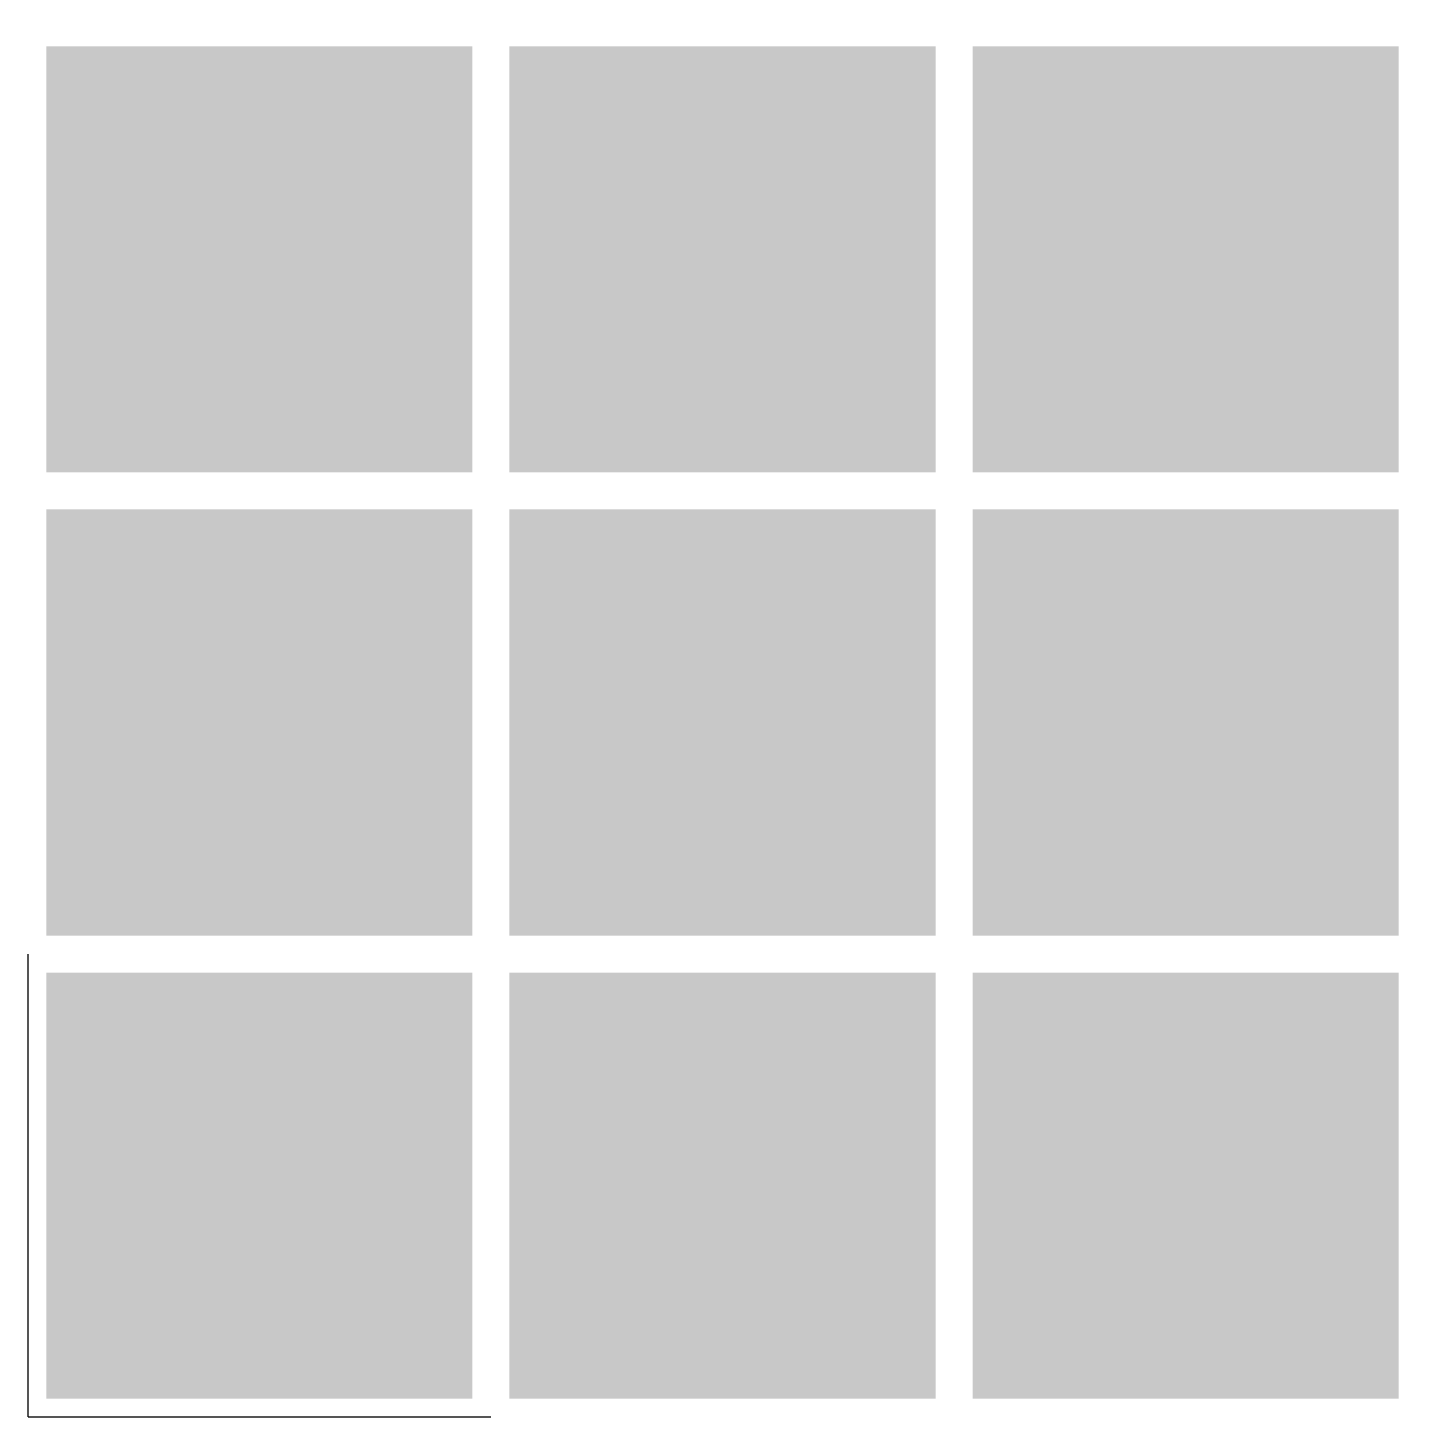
# Model space of a CAD drawing. Header units: millimetres. Extents: x 0 to 15, y 0 to 15.
import ezdxf

# ---------------------------------------------------------------- set-up
doc = ezdxf.new("R2010")
doc.units = ezdxf.units.MM

# ---------------------------------------------------------------- blocks, each defined once
blk = doc.blocks.new('*U2')
at = {"true_color": 0x2776bb, "extrusion": (0, -1, 0)}
blk.add_hatch(color=152, dxfattribs=at).paths.add_polyline_path([(-2.3, -2.3), (2.3, -2.3), (2.3, 2.3), (-2.3, 2.3)])
at = {"true_color": 0xf4ee51, "extrusion": (-1, 0, 0)}
blk.add_hatch(color=41, dxfattribs=at).paths.add_polyline_path([(2.3, 2.3), (-2.3, 2.3), (-2.3, -2.3), (2.3, -2.3)])
blk.add_hatch(color=256).paths.add_polyline_path([(-2.3, -2.3), (2.3, -2.3), (2.3, 2.3), (-2.3, 2.3)])
at = {"true_color": 0xed1f24}
blk.add_hatch(color=240, dxfattribs=at).paths.add_polyline_path([(2.3, -2.3), (2.3, 2.3), (-2.3, 2.3), (-2.3, -2.3)])
at = {"true_color": 0xf8991e}
blk.add_hatch(color=30, dxfattribs=at).paths.add_polyline_path([(2.3, 2.3), (-2.3, 2.3), (-2.3, -2.3), (2.3, -2.3)])
at = {"true_color": 0xffffff, "extrusion": (1, 0, 0)}
blk.add_hatch(color=7, dxfattribs=at).paths.add_polyline_path([(2.3, 2.3), (-2.3, 2.3), (-2.3, -2.3), (2.3, -2.3)])
at = {"true_color": 0x58ba48, "extrusion": (0, -1, 0)}
blk.add_hatch(color=85, dxfattribs=at).paths.add_polyline_path([(2.3, 2.3), (-2.3, 2.3), (-2.3, -2.3), (2.3, -2.3)])
blk = doc.blocks.new('*U3')
at = {"color": 0, "linetype": 'ByBlock', "lineweight": -2, "transparency": 16777216}
for p in [(0, 10), (0, 10, 5), (0, 10, 10), (5, 10), (5, 10, 5), (5, 10, 10), (10, 10), (10, 10, 5), (10, 10, 10), (0, 5), (0, 5, 5), (0, 5, 10), (5, 5), (5, 5, 5), (5, 5, 10), (10, 5), (10, 5, 5), (10, 5, 10), (0, 0), (0, 0, 5), (0, 0, 10), (5, 0), (5, 0, 5), (5, 0, 10), (10, 0), (10, 0, 5), (10, 0, 10)]:
    blk.add_blockref('*U2', p, dxfattribs=at)

msp = doc.modelspace()

# ---------------------------------------------------------------- hatches: boundary and pattern name
h = msp.add_hatch()
h.set_pattern_fill('ANGLE', color=256)
h.set_pattern_definition([(0, (0, 0), (0, 6.985), [5.08, -1.905]), (90, (0, 0), (-6.985, 4e-16), [5.08, -1.905])])
h.paths.add_polyline_path([(5, 5), (0, 5), (0, 0), (5, 0)])

# ---------------------------------------------------------------- block references
msp.add_blockref('*U3', (2.5, 2.5, 2.5))

doc.saveas('drawing.dxf')
